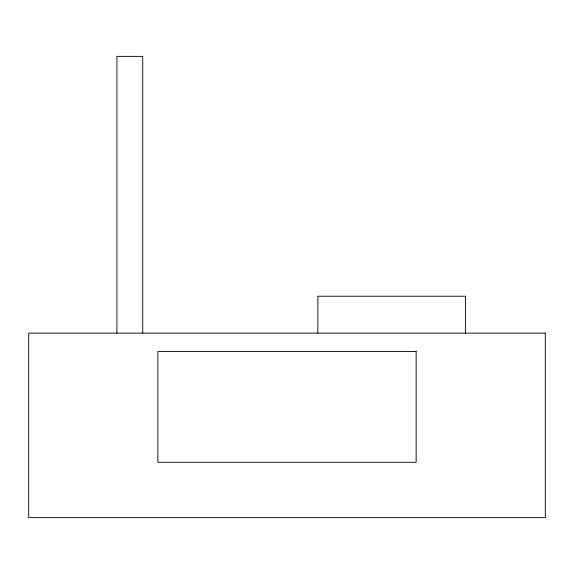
<?xml version="1.0" encoding="UTF-8"?>
<svg xmlns="http://www.w3.org/2000/svg" width="574" height="574" viewBox="0 0 574 574"><rect width="100%" height="100%" fill="white"/><g stroke="black" fill="none" stroke-linecap="round" stroke-linejoin="round"><path stroke-width="0.86" d="M465.457 333.128L465.457 296.227L317.853 296.227L317.853 333.128M142.747 333.128L142.747 56.374L116.917 56.374L116.917 333.128M545.3 333.128L28.7 333.128L28.7 517.626L545.3 517.626L545.3 333.128M416.15 351.575L157.85 351.575L157.85 462.278L416.15 462.278L416.15 351.575"/></g></svg>
